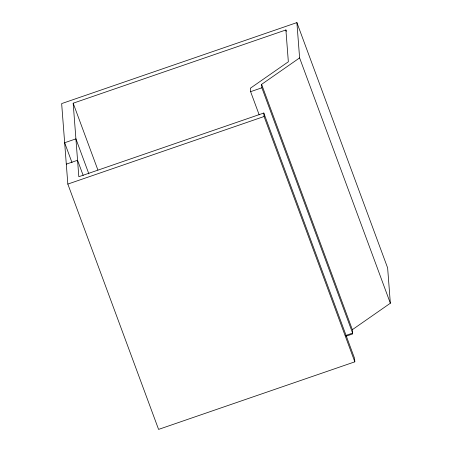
<?xml version="1.0" encoding="UTF-8"?>
<svg xmlns="http://www.w3.org/2000/svg" width="452" height="452" viewBox="0 0 452 452"><rect width="100%" height="100%" fill="white"/><g stroke="black" fill="none" stroke-linecap="round" stroke-linejoin="round"><path stroke-width="0.68" d="M345.328 335.621L352.616 333.113L261.866 87.795L261.606 84.366L299.603 57.907L296.891 22.6L61.653 103.593L67.834 184.083L158.584 429.4L354.82 361.837L354.554 358.351L263.804 113.034L78.823 176.721L73.173 103.203L285.901 29.962L286.387 31.284M346.057 336.215L352.679 333.938L352.351 329.683L390.347 303.224L387.635 267.917L296.891 22.6M259.171 114.814L250.611 91.671L261.866 87.795M66.303 164.138L77.563 160.262L83.185 175.472M67.834 184.083L264.075 116.514L263.804 113.034M299.603 57.907L390.347 303.224M261.606 84.366L352.351 329.683M264.075 116.514L354.82 361.837M73.173 103.203L97.881 169.986M88.88 173.907L75.919 138.866L64.659 142.742L71.998 162.579M285.901 29.962L288.348 61.783L250.346 88.242L250.611 91.671"/></g></svg>
